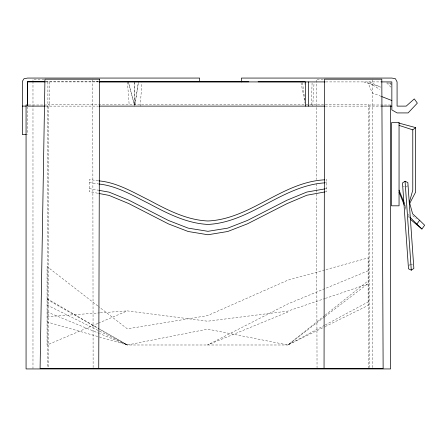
<?xml version="1.0" encoding="UTF-8"?>
<svg xmlns="http://www.w3.org/2000/svg" width="447" height="447" viewBox="0 0 447 447"><rect width="100%" height="100%" fill="white"/><g stroke="black" fill="none" stroke-linecap="round" stroke-linejoin="round"><path stroke-width="0.34" stroke-dasharray="2.23 1.68" d="M134.726 82.6L134.726 104.732L134.726 81.913M311.347 104.732L312.101 82.6M312.732 106.118L314.062 82.6M140.185 106.118L141.962 82.6M134.726 106.118L138.346 81.913M134.938 104.771L138.425 82.583M324.74 315.504L287.862 344.989L127.334 344.989L47.064 321.957M325.282 315.068L368.127 280.811M324.399 317.007L287.862 344.989L207.598 329.137L127.334 344.989L99.72 333.624M324.952 316.582L368.127 283.51M406.01 187.014L408.072 185.645M410.34 264.389L408.798 265.423L410.86 264.048L413.648 265.389M324.623 325.276L287.862 344.989L324.572 326.897M325.237 324.947L368.127 301.948M325.192 326.589L368.127 305.435L368.127 257.925L325.321 269.787M97.792 323.438L47.064 344.989L47.064 266.58L98.195 306.245M98.435 323.164L127.334 310.888L207.598 321.214L287.862 311.09L324.706 298.618M368.127 270.793L287.862 303.949L207.598 344.989L287.862 312M325.366 298.395L368.127 283.918M324.651 269.971L287.862 280.163L207.598 315.61L127.334 328.847L98.742 306.67M325.254 191.869L326.617 191.623L326.617 179.515L325.254 179.722M325.254 188.835L326.617 188.595M325.254 182.756L326.617 182.544M47.064 316.666L99.653 312.878M100.346 312.833L127.334 310.888M44.097 79.197L32.977 79.197L32.977 80.594M323.192 79.197L316.286 79.197L316.549 179.577M45.689 81.365L98.619 81.365M95.904 81.784L99.223 81.784M45.873 81.913L98.625 81.913M325.712 81.913L381.408 81.913M28.792 104.995L47.22 104.995L47.22 367.54M390.583 104.995L369.429 104.995L369.429 367.54M45.873 106.118L98.575 106.118M325.282 106.118L380.755 106.118M98.167 180.772L89.299 179.515L89.299 191.623L98.167 193.316M89.299 182.544L98.167 183.907M89.299 188.595L98.167 190.182M363.657 81.913L380.431 87.092L369.663 81.913M381.101 96.334L372.25 92.881L367.674 81.913L379.766 89.378M47.064 311.956L99.078 333.361M387.549 82.684L391.237 84.232M403.267 186.287L404.379 186.824M47.064 305.022L127.334 344.989L99.569 328.975M47.064 299.417L98.966 328.886M99.569 329.227L127.334 344.989M47.064 298.685L98.966 328.629M412.637 215.756L416.459 218.773M386.649 82.857L390.907 87.115M390.549 82.946L391.851 84.505M389.924 82.505L391.125 85.483M405.083 205.302L406.289 208.458M408.457 214.13L409.424 216.65M405.083 207.207L406.289 210.353M408.457 216.018L409.424 218.538M128.188 81.913L134.363 104.771L128.373 81.913M300.993 82.583L305.117 103.43M302.463 82.6L305.083 101.966M127.445 81.913L129.166 104.732M305.016 82.6L305.072 84.679M316.554 183.756L316.571 189.332M316.571 190.031L317.04 367.78M372.267 79.896L372.642 367.78M92.741 79.896L93.121 368.479M368.406 368.35L368.406 104.24L48.321 104.24L48.321 368.35M49.22 81.913L49.22 106.118M47.902 81.913L47.902 106.118M32.977 81.287L32.977 368.479M27.58 106.811L27.58 134.575"/><path stroke-width="0.67" d="M26.272 134.575L22.35 134.575L22.35 81.365L24.009 78.733L27.58 78.063L199.647 78.063L199.647 81.365M27.58 105.431L27.58 81.365L44.991 81.365M305.647 106.118L305.647 81.913M324.053 368.479L324.494 79.197L381.811 79.197L383.135 368.479L317.04 368.479M409.72 203.446L415.632 192.081L415.632 127.602L399.054 123.126M419.616 220.293L424.65 225.238L421.918 229.02L416.883 224.081L419.616 220.293L412.637 213.867L409.407 202.139L412.782 190.176L412.782 129.853L415.632 127.602M405.066 181.242L402.49 182.957L408.497 268.82L411.285 270.167L413.861 268.446L407.854 182.583L405.066 181.242L411.285 270.167M324.572 191.998L306.838 195.238L287.063 203.614L247.509 223.807L227.735 231.496L207.956 234.759L188.181 231.496L168.407 223.891L128.853 203.614L109.074 195.406L98.848 193.445M324.572 188.952L306.838 192.048L287.063 200.178L247.509 220.41L227.735 228.132L207.956 231.317L188.181 228.132L168.407 220.449L128.853 200.178L109.074 192.132L98.848 190.305M324.572 182.868C282.096 185.745 250.622 222.315 207.956 224.433C186.488 223.332 167.212 213.364 148.627 203.413C132.737 195.551 116.829 185.818 98.848 184.013M324.572 179.823C281.973 182.097 250.599 219.047 207.956 220.991C186.444 220.053 167.217 209.872 148.627 199.926C132.77 192.093 116.823 182.432 98.848 180.867M99.318 81.365L241.939 81.393M135.245 81.505L156.59 81.505M99.407 81.633L133.368 81.633M99.212 81.784L248.789 81.784M258.142 81.795L304.943 81.795M45.197 81.913L27.619 81.913L27.619 106.118L45.197 106.118M99.273 81.913L325.014 81.913M381.408 81.913L391.851 81.913L391.851 109.901L397.081 112.923L408.094 112.923L417.353 103.123L414.28 98.927L406.211 106.118L397.081 106.118L397.081 81.913L395.422 78.733L391.851 78.063L241.425 78.069L241.425 81.913M28.111 104.995L26.066 104.995L26.066 368.937L390.583 368.937L390.583 105.693M22.35 106.107L26.272 106.118M99.273 106.118L324.589 106.118M381.447 106.118L391.851 106.118M48.321 368.35L368.406 368.35M399.054 125.383L412.782 129.853M381.732 96.58L391.851 100.525M410.463 219.41L421.918 229.02M409.888 217.113L416.883 224.081M399.054 190.176L404.362 203.413M399.054 192.081L404.362 205.318M308.642 81.913L308.642 106.118M99.62 79.197L98.737 368.479L40.09 368.479L44.94 79.197L99.62 79.197M399.054 122.674L391.488 122.674L391.488 205.816L399.054 205.816L399.054 122.674"/></g></svg>
